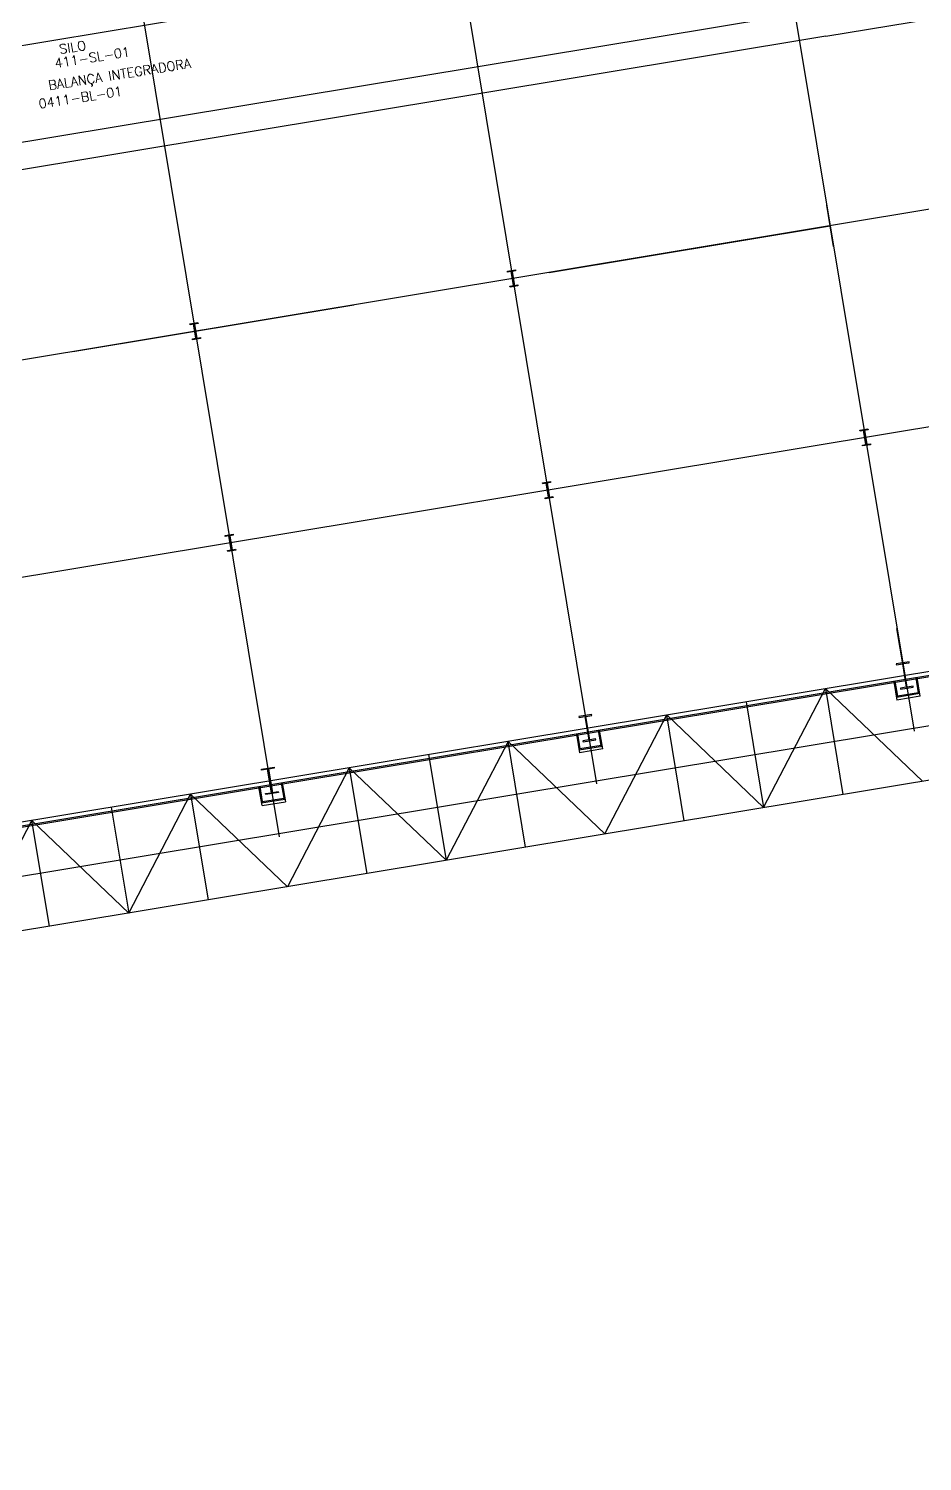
# Model space of a CAD drawing. Header units: millimetres. Extents: x -16232 to 52632, y -3739 to 20678.
# Drawn here: x 23704 to 24161, y 11790 to 12523 of the extents above; entities that cross this region are included whole.
import ezdxf
from ezdxf.enums import TextEntityAlignment as Align

# ---------------------------------------------------------------- set-up
doc = ezdxf.new("R2010")
doc.units = ezdxf.units.MM
doc.header["$LTSCALE"] = 300
doc.header["$MEASUREMENT"] = 0
doc.layers.add('CINZA-8', color=8, linetype='Continuous')
doc.styles.add('ROMANT', font='ROMANT', dxfattribs={"height": 0.2})

msp = doc.modelspace()

# ---------------------------------------------------------------- linework, layer by layer
at = {"layer": 'CINZA-8'}
for p, q in [((23987.782, 13183.492), (24157.09, 12163.595)), ((23825.378, 13156.532), (23994.686, 12136.636)), ((23662.974, 13129.572), (23832.282, 12109.676)), ((24448.968, 12589.057), (23416.117, 12417.599)), ((24111.963, 12519.206), (24436.771, 12573.125)), ((23625.389, 12502.022), (23992.152, 12562.906)), ((24111.963, 12519.206), (23435.28, 12406.874)), ((24461.836, 12479.94), (23279.265, 12283.628)), ((24115.912, 12411.646), (24112.4, 12432.801)), ((23970.355, 12398.352), (24114.156, 12422.224)), ((23949.048, 12398.987), (23953.108, 12399.661)), ((23949.129, 12398.5), (23949.048, 12398.987)), ((23950.916, 12398.796), (23949.129, 12398.5)), ((23952.102, 12391.651), (23950.916, 12398.796)), ((23953.189, 12399.174), (23951.403, 12398.877)), ((23951.403, 12398.877), (23952.589, 12391.731)), ((23953.108, 12399.661), (23953.189, 12399.174)), ((23950.315, 12391.354), (23952.102, 12391.651)), ((23950.396, 12390.867), (23950.315, 12391.354)), ((23954.456, 12391.541), (23950.396, 12390.867)), ((23952.589, 12391.731), (23954.375, 12392.028)), ((23954.375, 12392.028), (23954.456, 12391.541)), ((23726.75, 12357.912), (23870.55, 12381.784)), ((24479.809, 12371.671), (23297.238, 12175.359)), ((23786.644, 12372.027), (23790.704, 12372.701)), ((23786.725, 12371.54), (23786.644, 12372.027)), ((23788.512, 12371.837), (23786.725, 12371.54)), ((23789.698, 12364.691), (23788.512, 12371.837)), ((23790.785, 12372.214), (23788.999, 12371.917)), ((23788.999, 12371.917), (23790.185, 12364.772)), ((23790.704, 12372.701), (23790.785, 12372.214)), ((23787.911, 12364.394), (23789.698, 12364.691)), ((23787.992, 12363.907), (23787.911, 12364.394)), ((23792.052, 12364.581), (23787.992, 12363.907)), ((23790.185, 12364.772), (23791.972, 12365.068)), ((23791.972, 12365.068), (23792.052, 12364.581)), ((24129.425, 12317.677), (24133.485, 12318.351)), ((24129.506, 12317.19), (24129.425, 12317.677)), ((24131.293, 12317.487), (24129.506, 12317.19)), ((24132.479, 12310.341), (24131.293, 12317.487)), ((24133.566, 12317.864), (24131.78, 12317.568)), ((24131.78, 12317.568), (24132.966, 12310.422)), ((24133.485, 12318.351), (24133.566, 12317.864)), ((24130.692, 12310.044), (24132.479, 12310.341)), ((24130.773, 12309.557), (24130.692, 12310.044)), ((24134.833, 12310.231), (24130.773, 12309.557)), ((24132.966, 12310.422), (24134.753, 12310.718)), ((24134.753, 12310.718), (24134.833, 12310.231)), ((23967.021, 12290.718), (23971.082, 12291.392)), ((23967.102, 12290.23), (23967.021, 12290.718)), ((23968.889, 12290.527), (23967.102, 12290.23)), ((23970.075, 12283.381), (23968.889, 12290.527)), ((23971.162, 12290.904), (23969.376, 12290.608)), ((23969.376, 12290.608), (23970.562, 12283.462)), ((23971.082, 12291.392), (23971.162, 12290.904)), ((23968.289, 12283.085), (23970.075, 12283.381)), ((23968.369, 12282.597), (23968.289, 12283.085)), ((23972.43, 12283.271), (23968.369, 12282.597)), ((23970.562, 12283.462), (23972.349, 12283.759)), ((23972.349, 12283.759), (23972.43, 12283.271)), ((24780.085, 12268.545), (22060.907, 11817.15)), ((23804.618, 12263.758), (23808.678, 12264.432)), ((23804.698, 12263.271), (23804.618, 12263.758)), ((23806.485, 12263.567), (23804.698, 12263.271)), ((23807.671, 12256.421), (23806.485, 12263.567)), ((23808.759, 12263.945), (23806.972, 12263.648)), ((23806.972, 12263.648), (23808.158, 12256.502)), ((23808.678, 12264.432), (23808.759, 12263.945)), ((23805.885, 12256.125), (23807.671, 12256.421)), ((23805.966, 12255.638), (23805.885, 12256.125)), ((23810.026, 12256.312), (23805.966, 12255.638)), ((23808.158, 12256.502), (23809.945, 12256.799)), ((23809.945, 12256.799), (23810.026, 12256.312)), ((24500.029, 12249.868), (23317.458, 12053.556)), ((24772.593, 12239.488), (22065.401, 11790.082)), ((24314.847, 12217.041), (23503.314, 12082.323)), ((24151.858, 12195.108), (24148.347, 12216.262)), ((24261.12, 12207.427), (23506.446, 12082.147)), ((24154.519, 12199.187), (24148.023, 12198.108)), ((24148.023, 12198.108), (24148.104, 12197.621)), ((24148.104, 12197.621), (24151.108, 12198.12)), ((24151.108, 12198.12), (24153.103, 12186.102)), ((24151.595, 12198.201), (24154.6, 12198.7)), ((24153.59, 12186.183), (24151.595, 12198.201)), ((24154.6, 12198.7), (24154.519, 12199.187)), ((24159.38, 12183.306), (24158.1, 12191.02)), ((24160.236, 12181.501), (24158.641, 12191.11)), ((24080.134, 12124.537), (24111.748, 12185.412)), ((24111.748, 12185.412), (24120.735, 12131.277)), ((24111.748, 12185.412), (24161.336, 12138.017)), ((24146.731, 12189.133), (24148.327, 12179.524)), ((24147.273, 12189.223), (24148.553, 12181.509)), ((24160.011, 12182.854), (24148.102, 12180.877)), ((24159.38, 12183.306), (24148.553, 12181.509)), ((24153.103, 12186.102), (24150.099, 12185.603)), ((24150.099, 12185.603), (24150.18, 12185.116)), ((24150.18, 12185.116), (24156.676, 12186.194)), ((24156.595, 12186.682), (24153.59, 12186.183)), ((24156.676, 12186.194), (24156.595, 12186.682)), ((24159.38, 12183.306), (24160.011, 12182.854)), ((24071.147, 12178.672), (24080.134, 12124.537)), ((24148.553, 12181.509), (24148.102, 12180.877)), ((24160.236, 12181.501), (24148.327, 12179.524)), ((23992.115, 12172.227), (23985.619, 12171.149)), ((23985.619, 12171.149), (23985.7, 12170.661)), ((23985.7, 12170.661), (23988.704, 12171.16)), ((23988.704, 12171.16), (23990.699, 12159.142)), ((23989.191, 12171.241), (23992.196, 12171.74)), ((23991.186, 12159.223), (23989.191, 12171.241)), ((23992.196, 12171.74), (23992.115, 12172.227)), ((23998.932, 12111.057), (24030.546, 12171.932)), ((24039.533, 12117.797), (24030.546, 12171.932)), ((24030.546, 12171.932), (24080.134, 12124.537)), ((23984.328, 12162.173), (23985.923, 12152.564)), ((23984.869, 12162.263), (23986.149, 12154.549)), ((23996.976, 12156.346), (23995.696, 12164.06)), ((23997.832, 12154.541), (23996.237, 12164.15)), ((23949.344, 12158.452), (23917.73, 12097.577)), ((23958.331, 12104.317), (23949.344, 12158.452)), ((23998.932, 12111.057), (23949.344, 12158.452)), ((23997.608, 12155.895), (23985.698, 12153.918)), ((23986.149, 12154.549), (23985.698, 12153.918)), ((23997.832, 12154.541), (23985.923, 12152.564)), ((23996.976, 12156.346), (23986.149, 12154.549)), ((23990.699, 12159.142), (23987.695, 12158.644)), ((23987.695, 12158.644), (23987.776, 12158.156)), ((23987.776, 12158.156), (23994.272, 12159.235)), ((23994.191, 12159.722), (23991.186, 12159.223)), ((23994.272, 12159.235), (23994.191, 12159.722)), ((23996.976, 12156.346), (23997.608, 12155.895)), ((23908.743, 12151.712), (23917.73, 12097.577)), ((23823.215, 12144.189), (23829.711, 12145.267)), ((23823.296, 12143.702), (23823.215, 12144.189)), ((23826.3, 12144.2), (23823.296, 12143.702)), ((23828.295, 12132.182), (23826.3, 12144.2)), ((23829.792, 12144.78), (23826.787, 12144.281)), ((23826.787, 12144.281), (23828.783, 12132.263)), ((23829.711, 12145.267), (23829.792, 12144.78)), ((23868.142, 12144.972), (23836.528, 12084.097)), ((23868.142, 12144.972), (23877.129, 12090.837)), ((23917.73, 12097.577), (23868.142, 12144.972)), ((23755.326, 12070.617), (23786.94, 12131.492)), ((23786.94, 12131.492), (23795.927, 12077.357)), ((23786.94, 12131.492), (23836.528, 12084.097)), ((23823.519, 12125.604), (23821.924, 12135.213)), ((23823.746, 12127.589), (23822.465, 12135.303)), ((23825.291, 12131.684), (23828.295, 12132.182)), ((23825.372, 12131.197), (23825.291, 12131.684)), ((23831.868, 12132.275), (23825.372, 12131.197)), ((23828.783, 12132.263), (23831.787, 12132.762)), ((23831.787, 12132.762), (23831.868, 12132.275)), ((23833.292, 12137.1), (23834.572, 12129.386)), ((23833.833, 12137.19), (23835.428, 12127.581)), ((23746.34, 12124.752), (23755.326, 12070.617)), ((23823.294, 12126.958), (23835.204, 12128.935)), ((23823.746, 12127.589), (23823.294, 12126.958)), ((23823.519, 12125.604), (23835.428, 12127.581)), ((23823.746, 12127.589), (23834.572, 12129.386)), ((23834.572, 12129.386), (23835.204, 12128.935)), ((23674.124, 12057.138), (23705.739, 12118.012)), ((23714.725, 12063.878), (23705.739, 12118.012)), ((23705.739, 12118.012), (23755.326, 12070.617))]:
    msp.add_line(p, q, dxfattribs=at)

# ---------------------------------------------------------------- texts
at = {"layer": 'CINZA-8', "style": 'ROMANT', "width": 1.000511}
for s, p in [('411-SL-01', (23736.601, 12508.359)), ('SILO ', (23728.206, 12513.801)), ('BALANÇA INTEGRADORA', (23750.727, 12499.066)), ('0411-BL-01', (23730.563, 12487.896))]:
    msp.add_text(s, height=4.8016, rotation=8.977129, dxfattribs=at).set_placement(p, align=Align.MIDDLE)

doc.saveas('drawing.dxf')
